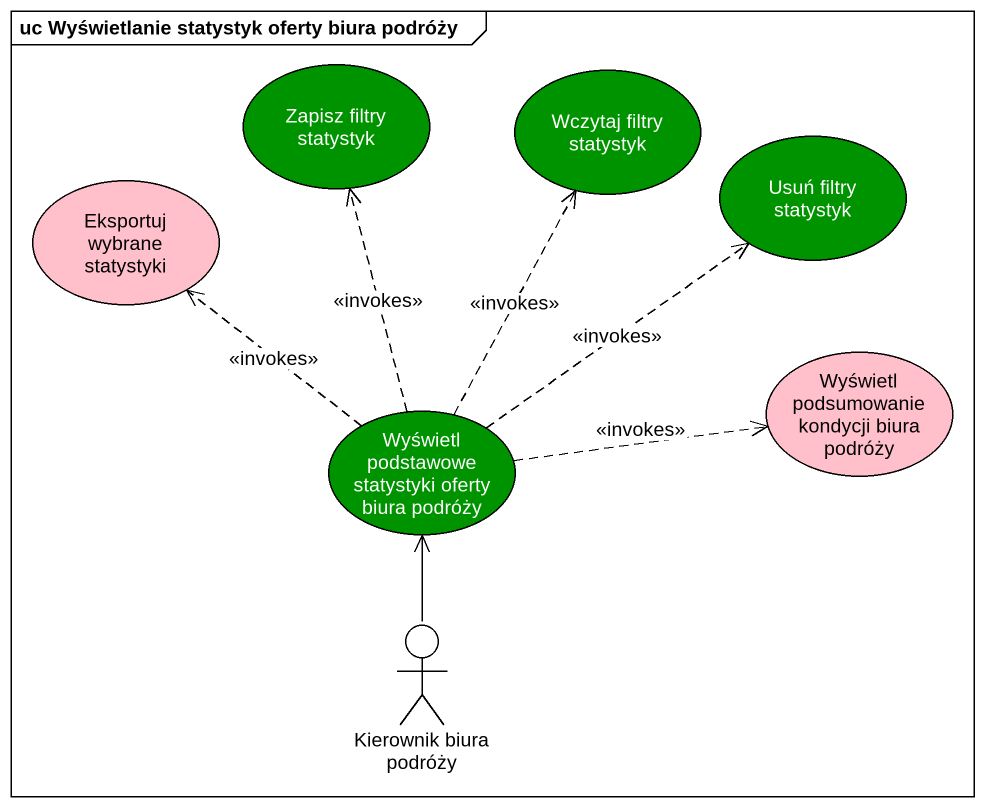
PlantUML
@startuml
mainframe uc Wyświetlanie statystyk oferty biura podróży
usecase "Zapisz filtry statystyk" as Zapisz_filtry_statystyk #009300
usecase "Wczytaj filtry statystyk" as Wczytaj_filtry_statystyk #009300
usecase "Eksportuj wybrane statystyki" as Eksportuj_wybrane_statystyki #FFC0CB
usecase "Usuń filtry statystyk" as Usuń_filtry_statystyk #009300
usecase "Wyświetl podsumowanie kondycji biura podróży" as Wyświetl_podsumowanie #FFC0CB
usecase "Wyświetl podstawowe statystyki oferty biura podróży" as Wyświetl_podstawowe #009300
actor "Kierownik biura podróży" as Kierownik_biura_podróży
Wyświetl_podstawowe .up.> Zapisz_filtry_statystyk : <<invokes>>
Wyświetl_podstawowe .up.> Wczytaj_filtry_statystyk : <<invokes>>
Wyświetl_podstawowe .up.> Eksportuj_wybrane_statystyki : <<invokes>>
Wyświetl_podstawowe .up.> Usuń_filtry_statystyk : <<invokes>>
Wyświetl_podstawowe .right.> Wyświetl_podsumowanie : <<invokes>>
Kierownik_biura_podróży -up-> Wyświetl_podstawowe
@enduml
